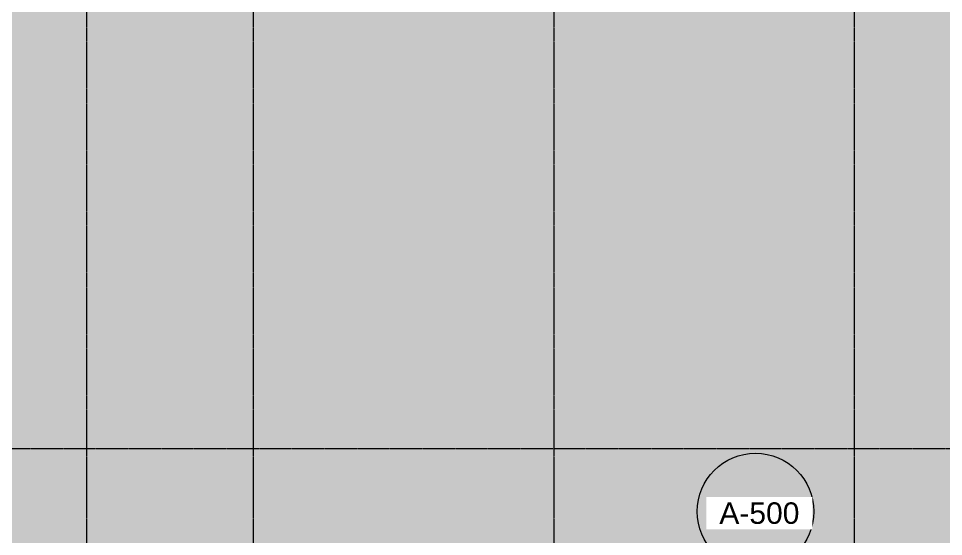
# Model space of a CAD drawing. Header units: inches. Extents: x -214893 to 4876, y -128673 to 1880.
# Drawn here: x 123 to 1138, y -193 to 376 of the extents above; entities that cross this region are included whole.
import ezdxf

# ---------------------------------------------------------------- set-up
doc = ezdxf.new("R2010")
doc.units = ezdxf.units.IN
doc.header["$MEASUREMENT"] = 0
doc.linetypes.add('Grid Line 1_2_', pattern=[0.875, 0.5, -0.125, 0.125, -0.125])
for name, color, linetype, lineweight in [('A-DETL-GENF', 92, 'Continuous', 9), ('G-ANNO-SYMB', 111, 'Continuous', 9), ('S-GRID', 1, 'Continuous', 9)]:
    doc.layers.add(name, color=color, linetype=linetype, lineweight=lineweight)
doc.styles.add('Arial', font='arial.ttf', dxfattribs={"height": 23.60479})

# ---------------------------------------------------------------- blocks, each defined once
blk = doc.blocks.new('Open Source Metal Building_Exterior_rvt-1-Floor Plan - Warehouse')
at = {"layer": 'S-GRID', "linetype": 'Grid Line 1_2_'}
for p, q in [((197.3, 1879.9), (197.3, -999.5)), ((380.3, 1879.9), (380.3, -999.5)), ((710.3, 1879.9), (710.3, -999.5)), ((1040.3, 1879.9), (1040.3, -999.5)), ((4876.3, -96.5), (-2389.5, -96.5))]:
    blk.add_line(p, q, dxfattribs=at)
blk = doc.blocks.new('Elevation - Filled Arrow-152140-Floor Plan - Warehouse')
at = {"layer": 'G-ANNO-SYMB'}
blk.add_circle((0, 0), 0.25, dxfattribs=at)

msp = doc.modelspace()

# ---------------------------------------------------------------- hatches: boundary and pattern name
at = {"layer": 'A-DETL-GENF'}
msp.add_hatch(color=7, dxfattribs=at).paths.add_polyline_path([(1589.2, -699), (4354.8, -699), (4354.8, 1706), (-2274.2, 1706), (-2274.2, -699), (1585.7, -699)], flags=0)

# ---------------------------------------------------------------- block references
at = {"layer": 'G-ANNO-SYMB', "xscale": 255.9999999999999, "yscale": 255.9999999999999, "zscale": 255.9999999999999}
msp.add_blockref('Elevation - Filled Arrow-152140-Floor Plan - Warehouse', (931.9, -165.4), dxfattribs=at)

# ---------------------------------------------------------------- next in the draw order: texts
at = {"layer": 'G-ANNO-SYMB', "insert": (936.2, -155.3), "char_height": 23.6, "width": 104.832, "attachment_point": 2, "line_spacing_factor": 0.938532, "style": 'Arial', "bg_fill": 3, "box_fill_scale": 1.25, "bg_fill_color": 0, "bg_fill_transparency": 0}
msp.add_mtext('A-500', dxfattribs=at)

# ---------------------------------------------------------------- next in the draw order: block references
at = {"lineweight": 5}
msp.add_blockref('Open Source Metal Building_Exterior_rvt-1-Floor Plan - Warehouse', (0, 0), dxfattribs=at)

doc.saveas('drawing.dxf')
